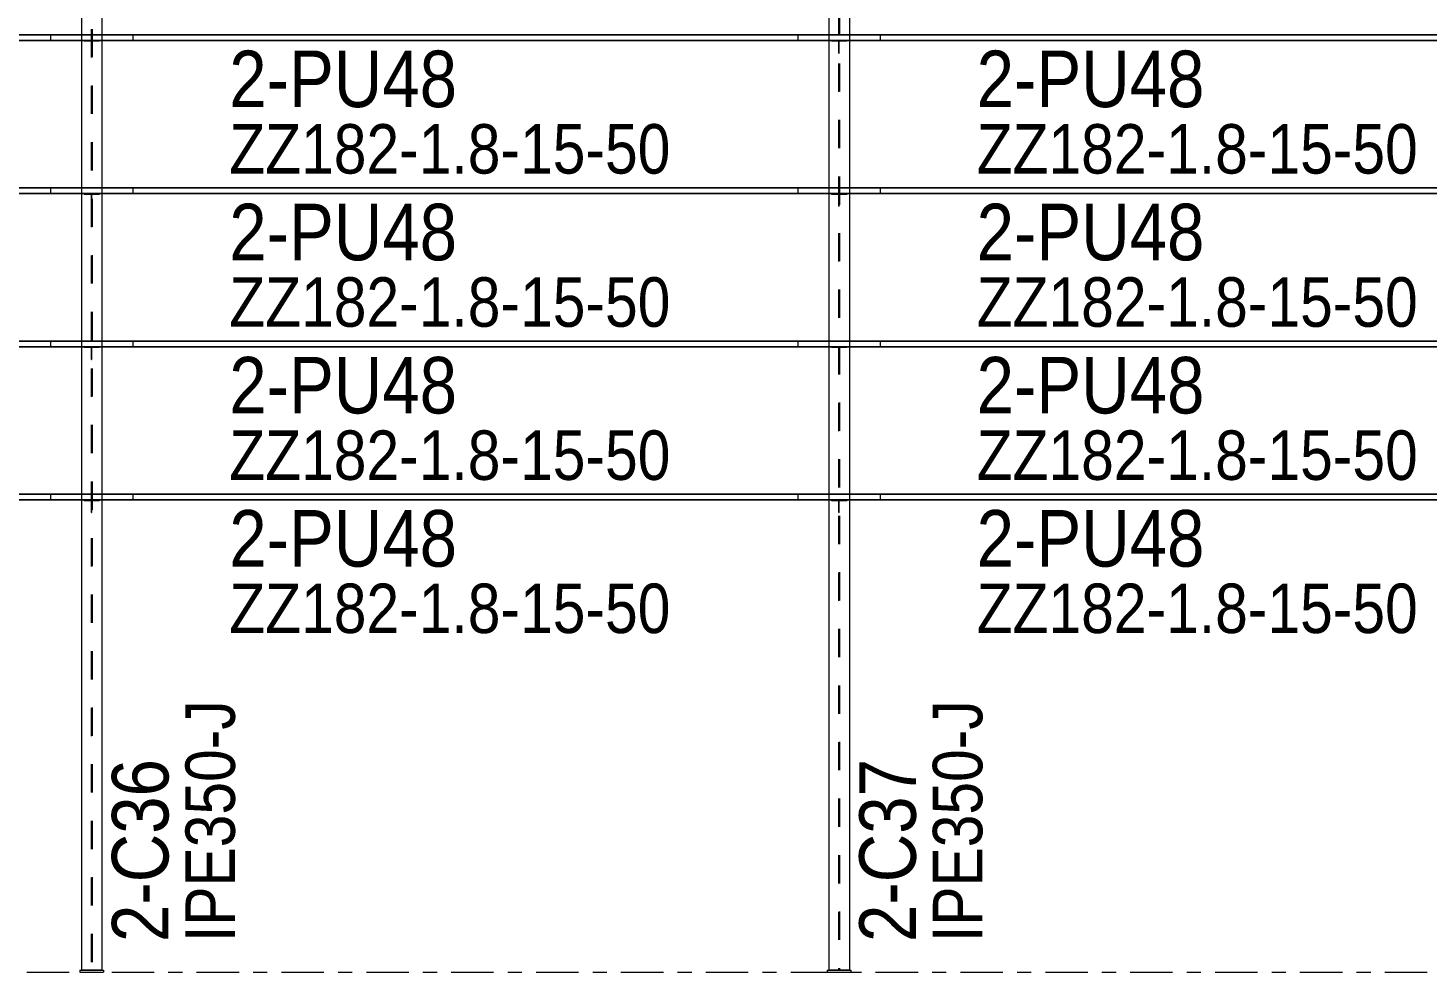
# Model space of a CAD drawing. Header units: millimetres. Extents: x -49 to 773, y -65 to 509.
# Drawn here: x 71 to 170, y 367.6 to 434.4 of the extents above; entities that cross this region are included whole.
import ezdxf

# ---------------------------------------------------------------- set-up
doc = ezdxf.new("R2010")
doc.units = ezdxf.units.MM
for name, pattern in [('XKITLINE00', [0]), ('XKITLINE02', [4, 2, -2]), ('XKITLINE03', [6, 3, -1, 1, -1])]:
    doc.linetypes.add(name, pattern=pattern)
for name, color, linetype, lineweight in [('Part', 2, 'Continuous', 0), ('PartMark', 7, 'Continuous', 0), ('S-grid', 1, 'Continuous', 0)]:
    doc.layers.add(name, color=color, linetype=linetype, lineweight=lineweight)
doc.styles.add('ARIAL', font='ARIAL.TTF')

# ---------------------------------------------------------------- blocks, each defined once
blk = doc.blocks.new('*A202')
at = {"layer": 'Part'}
blk.add_hatch(color=3, dxfattribs=at).paths.add_polyline_path([(72.62, 422.625), (72.62, 422.64), (131.286, 422.64), (131.286, 422.625)], flags=17)
blk = doc.blocks.new('*A203')
at = {"layer": 'Part'}
blk.add_hatch(color=3, dxfattribs=at).paths.add_polyline_path([(72.62, 411.792), (72.62, 411.807), (131.286, 411.807), (131.286, 411.792)], flags=17)
blk = doc.blocks.new('*A204')
at = {"layer": 'Part'}
blk.add_hatch(color=3, dxfattribs=at).paths.add_polyline_path([(72.62, 400.958), (72.62, 400.973), (131.286, 400.973), (131.286, 400.958)], flags=17)
blk = doc.blocks.new('*A205')
at = {"layer": 'Part'}
blk.add_hatch(color=3, dxfattribs=at).paths.add_polyline_path([(72.62, 433.458), (72.62, 433.473), (131.286, 433.473), (131.286, 433.458)], flags=17)
blk = doc.blocks.new('*A211')
at = {"layer": 'Part'}
blk.add_hatch(color=3, dxfattribs=at).paths.add_polyline_path([(23.745, 422.625), (23.745, 422.64), (78.453, 422.64), (78.453, 422.625)], flags=17)
blk = doc.blocks.new('*A212')
at = {"layer": 'Part'}
blk.add_hatch(color=3, dxfattribs=at).paths.add_polyline_path([(23.745, 411.792), (23.745, 411.807), (78.453, 411.807), (78.453, 411.792)], flags=17)
blk = doc.blocks.new('*A213')
at = {"layer": 'Part'}
blk.add_hatch(color=3, dxfattribs=at).paths.add_polyline_path([(23.745, 400.958), (23.745, 400.973), (78.453, 400.973), (78.453, 400.958)], flags=17)
blk = doc.blocks.new('*A214')
at = {"layer": 'Part'}
blk.add_hatch(color=3, dxfattribs=at).paths.add_polyline_path([(23.745, 433.458), (23.745, 433.473), (78.453, 433.473), (78.453, 433.458)], flags=17)
blk = doc.blocks.new('*A216')
at = {"layer": 'Part'}
blk.add_hatch(color=3, dxfattribs=at).paths.add_polyline_path([(74.995, 433.417), (74.995, 433.458), (76.078, 433.458), (76.078, 433.417)], flags=17)
blk = doc.blocks.new('*A228')
at = {"layer": 'Part'}
blk.add_hatch(color=3, dxfattribs=at).paths.add_polyline_path([(74.995, 400.917), (74.995, 400.958), (76.078, 400.958), (76.078, 400.917)], flags=17)
blk = doc.blocks.new('*A236')
at = {"layer": 'Part'}
blk.add_hatch(color=3, dxfattribs=at).paths.add_polyline_path([(74.995, 411.75), (74.995, 411.792), (76.078, 411.792), (76.078, 411.75)], flags=17)
blk = doc.blocks.new('*A237')
at = {"layer": 'Part'}
blk.add_hatch(color=3, dxfattribs=at).paths.add_polyline_path([(74.995, 422.583), (74.995, 422.625), (76.078, 422.625), (76.078, 422.583)], flags=17)
blk = doc.blocks.new('*A249')
at = {"layer": 'Part'}
blk.add_hatch(color=3, dxfattribs=at).paths.add_polyline_path([(125.453, 400.958), (125.453, 400.973), (184.12, 400.973), (184.12, 400.958)], flags=17)
blk = doc.blocks.new('*A250')
at = {"layer": 'Part'}
blk.add_hatch(color=3, dxfattribs=at).paths.add_polyline_path([(127.828, 400.917), (127.828, 400.958), (128.911, 400.958), (128.911, 400.917)], flags=17)
blk = doc.blocks.new('*A255')
at = {"layer": 'Part'}
blk.add_hatch(color=3, dxfattribs=at).paths.add_polyline_path([(125.453, 422.625), (125.453, 422.64), (184.12, 422.64), (184.12, 422.625)], flags=17)
blk = doc.blocks.new('*A256')
at = {"layer": 'Part'}
blk.add_hatch(color=3, dxfattribs=at).paths.add_polyline_path([(125.453, 411.792), (125.453, 411.807), (184.12, 411.807), (184.12, 411.792)], flags=17)
blk = doc.blocks.new('*A257')
at = {"layer": 'Part'}
blk.add_hatch(color=3, dxfattribs=at).paths.add_polyline_path([(127.828, 411.75), (127.828, 411.792), (128.911, 411.792), (128.911, 411.75)], flags=17)
blk = doc.blocks.new('*A258')
at = {"layer": 'Part'}
blk.add_hatch(color=3, dxfattribs=at).paths.add_polyline_path([(127.828, 422.583), (127.828, 422.625), (128.911, 422.625), (128.911, 422.583)], flags=17)
blk = doc.blocks.new('*A259')
at = {"layer": 'Part'}
blk.add_hatch(color=3, dxfattribs=at).paths.add_polyline_path([(125.453, 433.458), (125.453, 433.473), (184.12, 433.473), (184.12, 433.458)], flags=17)
blk = doc.blocks.new('*A261')
at = {"layer": 'Part'}
blk.add_hatch(color=3, dxfattribs=at).paths.add_polyline_path([(127.828, 433.417), (127.828, 433.458), (128.911, 433.458), (128.911, 433.417)], flags=17)
blk = doc.blocks.new('*A950')
at = {"layer": 'S-grid', "color": 1, "linetype": 'XKITLINE03', "lineweight": 0}
blk.add_line((-1.047, 367.583), (266.415, 367.583), dxfattribs=at)
blk = doc.blocks.new('*A954')
at = {"layer": 'Part', "color": 2, "linetype": 'XKITLINE00', "lineweight": 0}
for p, q in [((72.62, 423.042), (72.62, 422.625)), ((131.286, 423.042), (72.62, 423.042)), ((131.286, 423.027), (72.62, 423.027)), ((131.286, 422.64), (72.62, 422.64)), ((131.286, 422.625), (72.62, 422.625)), ((131.286, 423.042), (131.286, 422.625))]:
    blk.add_line(p, q, dxfattribs=at)
blk = doc.blocks.new('*A955')
at = {"layer": 'Part', "color": 2, "linetype": 'XKITLINE00', "lineweight": 0}
for p, q in [((72.62, 412.208), (72.62, 411.792)), ((131.286, 412.208), (72.62, 412.208)), ((131.286, 412.193), (72.62, 412.193)), ((131.286, 411.807), (72.62, 411.807)), ((131.286, 411.792), (72.62, 411.792)), ((131.286, 412.208), (131.286, 411.792))]:
    blk.add_line(p, q, dxfattribs=at)
blk = doc.blocks.new('*A956')
at = {"layer": 'Part', "color": 2, "linetype": 'XKITLINE00', "lineweight": 0}
for p, q in [((72.62, 401.375), (72.62, 400.958)), ((131.286, 401.375), (72.62, 401.375)), ((131.286, 401.36), (72.62, 401.36)), ((131.286, 400.973), (72.62, 400.973)), ((131.286, 400.958), (72.62, 400.958)), ((131.286, 401.375), (131.286, 400.958))]:
    blk.add_line(p, q, dxfattribs=at)
blk = doc.blocks.new('*A957')
at = {"layer": 'Part', "color": 2, "linetype": 'XKITLINE00', "lineweight": 0}
for p, q in [((72.62, 433.875), (72.62, 433.458)), ((131.286, 433.875), (72.62, 433.875)), ((131.286, 433.86), (72.62, 433.86)), ((131.286, 433.875), (131.286, 433.458)), ((131.286, 433.473), (72.62, 433.473)), ((131.286, 433.458), (72.62, 433.458))]:
    blk.add_line(p, q, dxfattribs=at)
blk = doc.blocks.new('*A1005')
at = {"layer": 'Part', "color": 7, "linetype": 'XKITLINE02', "lineweight": 0}
for p, q in [((76.265, 446.357), (74.807, 446.203)), ((74.807, 446.203), (74.807, 444.292)), ((75.507, 446.277), (75.507, 367.708)), ((75.565, 446.283), (75.565, 367.708)), ((76.265, 444.708), (76.265, 444.292)), ((74.807, 433.875), (74.807, 433.458)), ((76.265, 433.875), (76.265, 433.458)), ((74.807, 423.042), (74.807, 422.625)), ((76.265, 423.042), (76.265, 422.625)), ((74.807, 412.208), (74.807, 411.792)), ((76.265, 412.208), (76.265, 411.792)), ((74.807, 401.375), (74.807, 400.958)), ((76.265, 401.375), (76.265, 400.958)), ((76.265, 367.708), (74.807, 367.708))]:
    blk.add_line(p, q, dxfattribs=at)
at = {"layer": 'Part', "color": 2, "linetype": 'XKITLINE00', "lineweight": 0}
for p, q in [((76.265, 446.357), (76.265, 444.708)), ((74.807, 446.203), (74.807, 444.708)), ((74.807, 444.292), (74.807, 433.875)), ((76.265, 444.292), (76.265, 433.875)), ((74.807, 433.458), (74.807, 423.042)), ((76.265, 433.458), (76.265, 423.042)), ((74.807, 422.625), (74.807, 412.208)), ((76.265, 422.625), (76.265, 412.208)), ((74.807, 411.792), (74.807, 401.375)), ((76.265, 411.792), (76.265, 401.375)), ((74.807, 400.958), (74.807, 367.708)), ((76.265, 400.958), (76.265, 367.708))]:
    blk.add_line(p, q, dxfattribs=at)
blk = doc.blocks.new('*A1007')
at = {"layer": 'Part', "color": 2, "linetype": 'XKITLINE00', "lineweight": 0}
for p, q in [((23.745, 423.042), (23.745, 422.625)), ((78.453, 423.042), (23.745, 423.042)), ((78.453, 423.027), (23.745, 423.027)), ((78.453, 422.64), (23.745, 422.64)), ((78.453, 422.625), (23.745, 422.625)), ((78.453, 423.042), (78.453, 422.625))]:
    blk.add_line(p, q, dxfattribs=at)
blk = doc.blocks.new('*A1008')
at = {"layer": 'Part', "color": 2, "linetype": 'XKITLINE00', "lineweight": 0}
for p, q in [((23.745, 412.208), (23.745, 411.792)), ((78.453, 412.208), (23.745, 412.208)), ((78.453, 412.193), (23.745, 412.193)), ((78.453, 411.807), (23.745, 411.807)), ((78.453, 411.792), (23.745, 411.792)), ((78.453, 412.208), (78.453, 411.792))]:
    blk.add_line(p, q, dxfattribs=at)
blk = doc.blocks.new('*A1009')
at = {"layer": 'Part', "color": 2, "linetype": 'XKITLINE00', "lineweight": 0}
for p, q in [((23.745, 401.375), (23.745, 400.958)), ((78.453, 401.375), (23.745, 401.375)), ((78.453, 401.36), (23.745, 401.36)), ((78.453, 400.973), (23.745, 400.973)), ((78.453, 400.958), (23.745, 400.958)), ((78.453, 401.375), (78.453, 400.958))]:
    blk.add_line(p, q, dxfattribs=at)
blk = doc.blocks.new('*A1010')
at = {"layer": 'Part', "color": 2, "linetype": 'XKITLINE00', "lineweight": 0}
for p, q in [((75.515, 421.75), (75.515, 422.583)), ((75.515, 421.75), (75.557, 421.75)), ((75.557, 421.75), (75.557, 422.583))]:
    blk.add_line(p, q, dxfattribs=at)
at = {"layer": 'Part', "color": 7, "linetype": 'XKITLINE02', "lineweight": 0}
blk.add_line((75.515, 422.583), (75.557, 422.583), dxfattribs=at)
blk = doc.blocks.new('*A1011')
at = {"layer": 'Part', "color": 2, "linetype": 'XKITLINE00', "lineweight": 0}
for p, q in [((23.745, 433.875), (23.745, 433.458)), ((78.453, 433.875), (23.745, 433.875)), ((78.453, 433.86), (23.745, 433.86)), ((78.453, 433.875), (78.453, 433.458)), ((78.453, 433.473), (23.745, 433.473)), ((78.453, 433.458), (23.745, 433.458))]:
    blk.add_line(p, q, dxfattribs=at)
blk = doc.blocks.new('*A1040')
at = {"layer": 'Part', "color": 2, "linetype": 'XKITLINE00', "lineweight": 0}
for p, q in [((76.078, 433.458), (74.995, 433.458)), ((74.995, 433.458), (74.995, 433.417)), ((76.078, 433.417), (74.995, 433.417)), ((76.078, 433.458), (76.078, 433.417))]:
    blk.add_line(p, q, dxfattribs=at)
blk = doc.blocks.new('*A1041')
at = {"layer": 'Part', "color": 2, "linetype": 'XKITLINE00', "lineweight": 0}
for p, q in [((75.515, 432.583), (75.515, 433.417)), ((75.515, 432.583), (75.557, 432.583)), ((75.557, 432.583), (75.557, 433.417))]:
    blk.add_line(p, q, dxfattribs=at)
at = {"layer": 'Part', "color": 7, "linetype": 'XKITLINE02', "lineweight": 0}
blk.add_line((75.515, 433.417), (75.557, 433.417), dxfattribs=at)
blk = doc.blocks.new('*A1089')
at = {"layer": 'Part', "color": 2, "linetype": 'XKITLINE00', "lineweight": 0}
for p, q in [((74.703, 367.708), (74.703, 367.583)), ((74.703, 367.708), (76.37, 367.708)), ((74.703, 367.583), (76.37, 367.583)), ((76.37, 367.708), (76.37, 367.583))]:
    blk.add_line(p, q, dxfattribs=at)
blk = doc.blocks.new('*A1090')
at = {"layer": 'Part', "color": 2, "linetype": 'XKITLINE00', "lineweight": 0}
for p, q in [((76.078, 400.958), (74.995, 400.958)), ((74.995, 400.958), (74.995, 400.917)), ((76.078, 400.917), (74.995, 400.917)), ((76.078, 400.958), (76.078, 400.917))]:
    blk.add_line(p, q, dxfattribs=at)
blk = doc.blocks.new('*A1091')
at = {"layer": 'Part', "color": 2, "linetype": 'XKITLINE00', "lineweight": 0}
for p, q in [((75.515, 400.083), (75.515, 400.917)), ((75.557, 400.083), (75.557, 400.917)), ((75.515, 400.083), (75.557, 400.083))]:
    blk.add_line(p, q, dxfattribs=at)
at = {"layer": 'Part', "color": 7, "linetype": 'XKITLINE02', "lineweight": 0}
blk.add_line((75.515, 400.917), (75.557, 400.917), dxfattribs=at)
blk = doc.blocks.new('*A1099')
at = {"layer": 'Part', "color": 2, "linetype": 'XKITLINE00', "lineweight": 0}
for p, q in [((76.078, 411.792), (74.995, 411.792)), ((74.995, 411.792), (74.995, 411.75)), ((76.078, 411.75), (74.995, 411.75)), ((76.078, 411.792), (76.078, 411.75))]:
    blk.add_line(p, q, dxfattribs=at)
blk = doc.blocks.new('*A1100')
at = {"layer": 'Part', "color": 2, "linetype": 'XKITLINE00', "lineweight": 0}
for p, q in [((75.515, 410.917), (75.515, 411.75)), ((75.557, 410.917), (75.557, 411.75)), ((75.515, 410.917), (75.557, 410.917))]:
    blk.add_line(p, q, dxfattribs=at)
at = {"layer": 'Part', "color": 7, "linetype": 'XKITLINE02', "lineweight": 0}
blk.add_line((75.515, 411.75), (75.557, 411.75), dxfattribs=at)
blk = doc.blocks.new('*A1101')
at = {"layer": 'Part', "color": 2, "linetype": 'XKITLINE00', "lineweight": 0}
for p, q in [((76.078, 422.625), (74.995, 422.625)), ((74.995, 422.625), (74.995, 422.583)), ((76.078, 422.625), (76.078, 422.583)), ((76.078, 422.583), (74.995, 422.583))]:
    blk.add_line(p, q, dxfattribs=at)
blk = doc.blocks.new('*A1103')
at = {"layer": 'Part', "color": 7, "linetype": 'XKITLINE02', "lineweight": 0}
for p, q in [((129.099, 451.93), (127.64, 451.776)), ((128.34, 451.85), (128.34, 367.708)), ((128.399, 451.856), (128.399, 367.708)), ((127.64, 444.708), (127.64, 444.292)), ((129.099, 444.708), (129.099, 444.292)), ((127.64, 433.875), (127.64, 433.458)), ((129.099, 433.875), (129.099, 433.458)), ((127.64, 423.042), (127.64, 422.625)), ((129.099, 423.042), (129.099, 422.625)), ((127.64, 412.208), (127.64, 411.792)), ((129.099, 412.208), (129.099, 411.792)), ((127.64, 401.375), (127.64, 400.958)), ((129.099, 401.375), (129.099, 400.958)), ((129.099, 367.708), (127.64, 367.708))]:
    blk.add_line(p, q, dxfattribs=at)
at = {"layer": 'Part', "color": 2, "linetype": 'XKITLINE00', "lineweight": 0}
for p, q in [((127.64, 451.776), (127.64, 444.708)), ((129.099, 451.93), (129.099, 444.708)), ((127.64, 444.292), (127.64, 433.875)), ((129.099, 444.292), (129.099, 433.875)), ((127.64, 433.458), (127.64, 423.042)), ((129.099, 433.458), (129.099, 423.042)), ((127.64, 422.625), (127.64, 412.208)), ((129.099, 422.625), (129.099, 412.208)), ((127.64, 411.792), (127.64, 401.375)), ((129.099, 411.792), (129.099, 401.375)), ((127.64, 400.958), (127.64, 367.708)), ((129.099, 400.958), (129.099, 367.708))]:
    blk.add_line(p, q, dxfattribs=at)
blk = doc.blocks.new('*A1152')
at = {"layer": 'Part', "color": 2, "linetype": 'XKITLINE00', "lineweight": 0}
for p, q in [((125.453, 401.375), (125.453, 400.958)), ((184.12, 401.375), (125.453, 401.375)), ((184.12, 401.36), (125.453, 401.36)), ((184.12, 400.973), (125.453, 400.973)), ((184.12, 400.958), (125.453, 400.958)), ((184.12, 401.375), (184.12, 400.958))]:
    blk.add_line(p, q, dxfattribs=at)
blk = doc.blocks.new('*A1153')
at = {"layer": 'Part', "color": 2, "linetype": 'XKITLINE00', "lineweight": 0}
for p, q in [((127.536, 367.708), (127.536, 367.583)), ((127.536, 367.708), (129.203, 367.708)), ((127.536, 367.583), (129.203, 367.583)), ((129.203, 367.708), (129.203, 367.583))]:
    blk.add_line(p, q, dxfattribs=at)
blk = doc.blocks.new('*A1154')
at = {"layer": 'Part', "color": 2, "linetype": 'XKITLINE00', "lineweight": 0}
for p, q in [((128.911, 400.958), (127.828, 400.958)), ((127.828, 400.958), (127.828, 400.917)), ((128.911, 400.917), (127.828, 400.917)), ((128.911, 400.958), (128.911, 400.917))]:
    blk.add_line(p, q, dxfattribs=at)
blk = doc.blocks.new('*A1155')
at = {"layer": 'Part', "color": 2, "linetype": 'XKITLINE00', "lineweight": 0}
for p, q in [((128.349, 400.083), (128.349, 400.917)), ((128.39, 400.083), (128.39, 400.917)), ((128.349, 400.083), (128.39, 400.083))]:
    blk.add_line(p, q, dxfattribs=at)
at = {"layer": 'Part', "color": 7, "linetype": 'XKITLINE02', "lineweight": 0}
blk.add_line((128.349, 400.917), (128.39, 400.917), dxfattribs=at)
blk = doc.blocks.new('*A1163')
at = {"layer": 'Part', "color": 2, "linetype": 'XKITLINE00', "lineweight": 0}
for p, q in [((125.453, 423.042), (125.453, 422.625)), ((184.12, 423.042), (125.453, 423.042)), ((184.12, 423.027), (125.453, 423.027)), ((184.12, 422.64), (125.453, 422.64)), ((184.12, 422.625), (125.453, 422.625)), ((184.12, 423.042), (184.12, 422.625))]:
    blk.add_line(p, q, dxfattribs=at)
blk = doc.blocks.new('*A1164')
at = {"layer": 'Part', "color": 2, "linetype": 'XKITLINE00', "lineweight": 0}
for p, q in [((125.453, 412.208), (125.453, 411.792)), ((184.12, 412.208), (125.453, 412.208)), ((184.12, 412.193), (125.453, 412.193)), ((184.12, 411.807), (125.453, 411.807)), ((184.12, 411.792), (125.453, 411.792)), ((184.12, 412.208), (184.12, 411.792))]:
    blk.add_line(p, q, dxfattribs=at)
blk = doc.blocks.new('*A1165')
at = {"layer": 'Part', "color": 2, "linetype": 'XKITLINE00', "lineweight": 0}
for p, q in [((128.911, 411.792), (127.828, 411.792)), ((127.828, 411.792), (127.828, 411.75)), ((128.911, 411.75), (127.828, 411.75)), ((128.911, 411.792), (128.911, 411.75))]:
    blk.add_line(p, q, dxfattribs=at)
blk = doc.blocks.new('*A1166')
at = {"layer": 'Part', "color": 2, "linetype": 'XKITLINE00', "lineweight": 0}
for p, q in [((128.349, 410.917), (128.349, 411.75)), ((128.39, 410.917), (128.39, 411.75)), ((128.349, 410.917), (128.39, 410.917))]:
    blk.add_line(p, q, dxfattribs=at)
at = {"layer": 'Part', "color": 7, "linetype": 'XKITLINE02', "lineweight": 0}
blk.add_line((128.349, 411.75), (128.39, 411.75), dxfattribs=at)
blk = doc.blocks.new('*A1167')
at = {"layer": 'Part', "color": 2, "linetype": 'XKITLINE00', "lineweight": 0}
for p, q in [((128.911, 422.625), (127.828, 422.625)), ((127.828, 422.625), (127.828, 422.583)), ((128.911, 422.625), (128.911, 422.583)), ((128.911, 422.583), (127.828, 422.583))]:
    blk.add_line(p, q, dxfattribs=at)
blk = doc.blocks.new('*A1168')
at = {"layer": 'Part', "color": 2, "linetype": 'XKITLINE00', "lineweight": 0}
for p, q in [((128.349, 421.75), (128.349, 422.583)), ((128.349, 421.75), (128.39, 421.75)), ((128.39, 421.75), (128.39, 422.583))]:
    blk.add_line(p, q, dxfattribs=at)
at = {"layer": 'Part', "color": 7, "linetype": 'XKITLINE02', "lineweight": 0}
blk.add_line((128.349, 422.583), (128.39, 422.583), dxfattribs=at)
blk = doc.blocks.new('*A1169')
at = {"layer": 'Part', "color": 2, "linetype": 'XKITLINE00', "lineweight": 0}
for p, q in [((125.453, 433.875), (125.453, 433.458)), ((184.12, 433.875), (125.453, 433.875)), ((184.12, 433.86), (125.453, 433.86)), ((184.12, 433.875), (184.12, 433.458)), ((184.12, 433.473), (125.453, 433.473)), ((184.12, 433.458), (125.453, 433.458))]:
    blk.add_line(p, q, dxfattribs=at)
blk = doc.blocks.new('*A1174')
at = {"layer": 'Part', "color": 2, "linetype": 'XKITLINE00', "lineweight": 0}
for p, q in [((128.911, 433.458), (127.828, 433.458)), ((127.828, 433.458), (127.828, 433.417)), ((128.911, 433.417), (127.828, 433.417)), ((128.911, 433.458), (128.911, 433.417))]:
    blk.add_line(p, q, dxfattribs=at)
blk = doc.blocks.new('*A1175')
at = {"layer": 'Part', "color": 2, "linetype": 'XKITLINE00', "lineweight": 0}
for p, q in [((128.349, 432.583), (128.349, 433.417)), ((128.349, 432.583), (128.39, 432.583)), ((128.39, 432.583), (128.39, 433.417))]:
    blk.add_line(p, q, dxfattribs=at)
at = {"layer": 'Part', "color": 7, "linetype": 'XKITLINE02', "lineweight": 0}
blk.add_line((128.349, 433.417), (128.39, 433.417), dxfattribs=at)
blk = doc.blocks.new('*A1231')
at = {"layer": 'PartMark', "color": 3, "style": 'ARIAL', "width": 0.85}
blk.add_text('2-PU48', height=4, dxfattribs=at).set_placement((85.264, 407.092))
at = {"layer": 'PartMark', "color": 7, "style": 'ARIAL', "width": 0.85}
blk.add_text('ZZ182-1.8-15-50', height=3.5, dxfattribs=at).set_placement((85.264, 402.392))
blk = doc.blocks.new('*A1234')
at = {"layer": 'PartMark', "color": 7, "style": 'ARIAL', "width": 0.85}
blk.add_text('IPE350-J', height=3.5, rotation=90.00021, dxfattribs=at).set_placement((85.665, 369.708))
at = {"layer": 'PartMark', "color": 3, "style": 'ARIAL', "width": 0.85}
blk.add_text('2-C36', height=4, rotation=90.00021, dxfattribs=at).set_placement((80.965, 369.708))
blk = doc.blocks.new('*A1235')
at = {"layer": 'PartMark', "color": 3, "style": 'ARIAL', "width": 0.85}
blk.add_text('2-PU48', height=4, dxfattribs=at).set_placement((85.264, 396.258))
at = {"layer": 'PartMark', "color": 7, "style": 'ARIAL', "width": 0.85}
blk.add_text('ZZ182-1.8-15-50', height=3.5, dxfattribs=at).set_placement((85.264, 391.558))
blk = doc.blocks.new('*A1236')
at = {"layer": 'PartMark', "color": 3, "style": 'ARIAL', "width": 0.85}
blk.add_text('2-PU48', height=4, dxfattribs=at).set_placement((85.264, 417.925))
at = {"layer": 'PartMark', "color": 7, "style": 'ARIAL', "width": 0.85}
blk.add_text('ZZ182-1.8-15-50', height=3.5, dxfattribs=at).set_placement((85.264, 413.225))
blk = doc.blocks.new('*A1237')
at = {"layer": 'PartMark', "color": 3, "style": 'ARIAL', "width": 0.85}
blk.add_text('2-PU48', height=4, dxfattribs=at).set_placement((85.264, 428.758))
at = {"layer": 'PartMark', "color": 7, "style": 'ARIAL', "width": 0.85}
blk.add_text('ZZ182-1.8-15-50', height=3.5, dxfattribs=at).set_placement((85.264, 424.058))
blk = doc.blocks.new('*A1238')
at = {"layer": 'PartMark', "color": 3, "style": 'ARIAL', "width": 0.85}
blk.add_text('2-PU48', height=4, dxfattribs=at).set_placement((138.097, 407.092))
at = {"layer": 'PartMark', "color": 7, "style": 'ARIAL', "width": 0.85}
blk.add_text('ZZ182-1.8-15-50', height=3.5, dxfattribs=at).set_placement((138.097, 402.392))
blk = doc.blocks.new('*A1245')
at = {"layer": 'PartMark', "color": 7, "style": 'ARIAL', "width": 0.85}
blk.add_text('IPE350-J', height=3.5, rotation=90.00021, dxfattribs=at).set_placement((138.499, 369.708))
at = {"layer": 'PartMark', "color": 3, "style": 'ARIAL', "width": 0.85}
blk.add_text('2-C37', height=4, rotation=90.00021, dxfattribs=at).set_placement((133.799, 369.708))
blk = doc.blocks.new('*A1246')
at = {"layer": 'PartMark', "color": 3, "style": 'ARIAL', "width": 0.85}
blk.add_text('2-PU48', height=4, dxfattribs=at).set_placement((138.097, 396.258))
at = {"layer": 'PartMark', "color": 7, "style": 'ARIAL', "width": 0.85}
blk.add_text('ZZ182-1.8-15-50', height=3.5, dxfattribs=at).set_placement((138.097, 391.558))
blk = doc.blocks.new('*A1248')
at = {"layer": 'PartMark', "color": 3, "style": 'ARIAL', "width": 0.85}
blk.add_text('2-PU48', height=4, dxfattribs=at).set_placement((138.097, 417.925))
at = {"layer": 'PartMark', "color": 7, "style": 'ARIAL', "width": 0.85}
blk.add_text('ZZ182-1.8-15-50', height=3.5, dxfattribs=at).set_placement((138.097, 413.225))
blk = doc.blocks.new('*A1249')
at = {"layer": 'PartMark', "color": 3, "style": 'ARIAL', "width": 0.85}
blk.add_text('2-PU48', height=4, dxfattribs=at).set_placement((138.097, 428.758))
at = {"layer": 'PartMark', "color": 7, "style": 'ARIAL', "width": 0.85}
blk.add_text('ZZ182-1.8-15-50', height=3.5, dxfattribs=at).set_placement((138.097, 424.058))

msp = doc.modelspace()

# ---------------------------------------------------------------- block references
at = {"lineweight": 0}
for name in ['*A1103', '*A1005', '*A1011', '*A957', '*A1169', '*A214', '*A205', '*A216', '*A1040', '*A1041', '*A1237', '*A259', '*A261', '*A1174', '*A1175', '*A1249', '*A1007', '*A211', '*A954', '*A202', '*A237', '*A1101', '*A1163', '*A255', '*A258', '*A1167', '*A1010', '*A1236', '*A1168', '*A1248', '*A1008', '*A212', '*A955', '*A203', '*A236', '*A1099', '*A1100', '*A1164', '*A256', '*A257', '*A1165', '*A1166', '*A1231', '*A1238', '*A1009', '*A213', '*A956', '*A204', '*A228', '*A1090', '*A1091', '*A1152', '*A249', '*A250', '*A1154', '*A1155', '*A1235', '*A1246', '*A1234', '*A1245', '*A950', '*A1089', '*A1153']:
    msp.add_blockref(name, (0, 0), dxfattribs=at)

doc.saveas('drawing.dxf')
